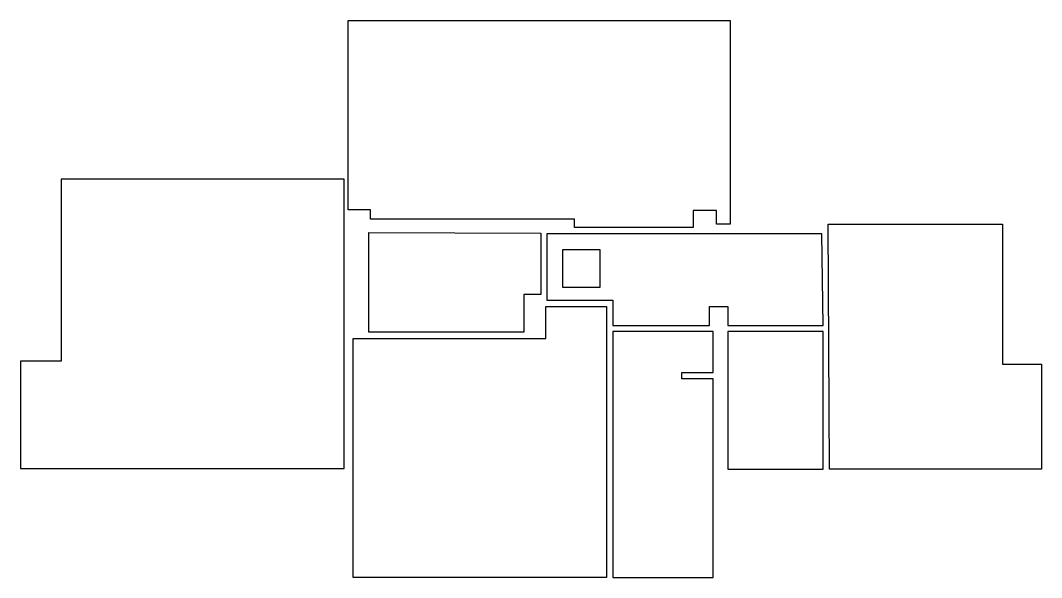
# Model space of a CAD drawing. Header units: metres. Extents: x 636.8 to 653.1, y 258.6 to 267.5.
import ezdxf

# ---------------------------------------------------------------- set-up
doc = ezdxf.new("R2010")
doc.units = ezdxf.units.M
doc.layers.add('AREE LEONARDO', color=7, linetype='Continuous')

msp = doc.modelspace()

# ---------------------------------------------------------------- linework, layer by layer
at = {"layer": 'AREE LEONARDO', "color": 5}
for points in [[(642.003, 267.492), (648.093, 267.492), (648.093, 264.242), (647.873, 264.242), (647.873, 264.462), (647.503, 264.462), (647.503, 264.192), (645.613, 264.192), (645.613, 264.322), (642.363, 264.322), (642.363, 264.472), (642.003, 264.472)], [(636.783, 260.352), (641.943, 260.352), (641.943, 264.962), (637.433, 264.962), (637.433, 262.062), (636.783, 262.062)], [(649.653, 264.242), (652.433, 264.242), (652.433, 262.012), (653.053, 262.012), (653.053, 260.342), (649.673, 260.342)], [(642.333, 262.522), (642.333, 264.112), (645.073, 264.102), (645.073, 263.992), (645.073, 263.122), (644.803, 263.122), (644.803, 262.522)], [(645.173, 264.092), (645.173, 263.032), (646.223, 263.032), (646.223, 262.632), (647.763, 262.632), (647.763, 262.932), (648.053, 262.932), (648.053, 262.632), (649.573, 262.632), (649.553, 264.092)], [(642.083, 262.422), (645.153, 262.422), (645.153, 262.932), (646.123, 262.932), (646.123, 258.612), (642.083, 258.612)]]:
    msp.add_lwpolyline(points, close=True, dxfattribs=at)
at = {"layer": 'AREE LEONARDO', "color": 1}
msp.add_lwpolyline([(645.421, 263.238), (646.021, 263.238), (646.021, 263.838), (645.421, 263.838)], close=True, dxfattribs=at)
at = {"layer": 'AREE LEONARDO', "color": 3}
for points in [[(647.823, 262.532), (646.223, 262.532), (646.223, 258.612), (647.823, 258.612), (647.823, 261.782), (647.323, 261.782), (647.323, 261.882), (647.823, 261.882)], [(649.573, 262.532), (648.053, 262.532), (648.053, 260.342), (649.573, 260.342)]]:
    msp.add_lwpolyline(points, close=True, dxfattribs=at)

doc.saveas('drawing.dxf')
